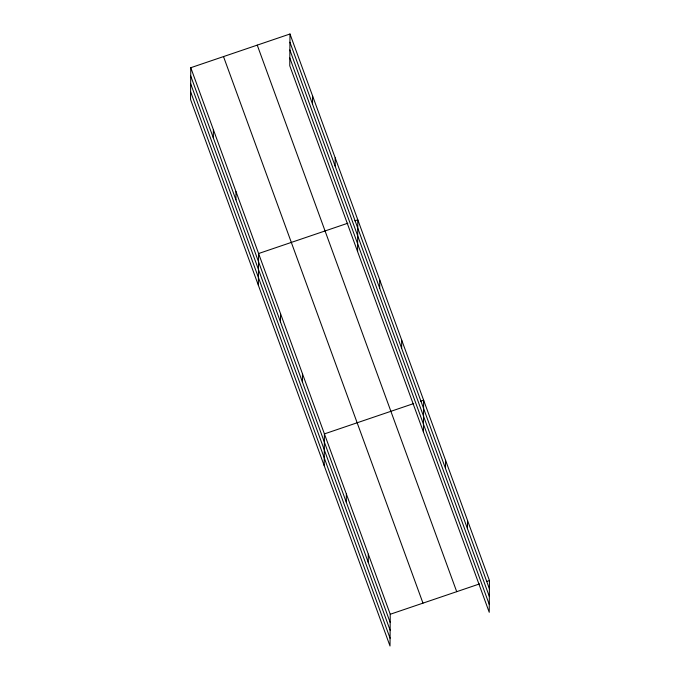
<?xml version="1.0" encoding="UTF-8"?>
<svg xmlns="http://www.w3.org/2000/svg" width="680" height="680" viewBox="0 0 680 680"><rect width="100%" height="100%" fill="white"/><g stroke="black" fill="none" stroke-linecap="round" stroke-linejoin="round"><path stroke-width="1.02" d="M190.766 67.711L190.544 99.45L390.014 646L390.243 614.261L190.766 67.711L289.986 34L489.456 580.55L489.235 612.289L289.756 65.739L289.986 34M213.316 137.862L213.375 129.65M235.926 199.809L235.977 191.599M258.366 285.277L258.587 253.538L347.879 223.201M280.475 321.87L280.525 313.659M302.413 381.99L302.473 373.779M312.528 104.15L312.587 95.939M324.19 465.638L324.411 433.899L413.703 403.563M335.138 166.099L335.197 157.887M346.298 502.231L346.358 494.02M357.578 251.566L357.799 219.827L354.824 220.838M368.237 562.351L368.296 554.14M379.686 288.159L379.746 279.947M401.633 348.279L401.684 340.068M423.411 431.927L423.631 400.188L420.656 401.2M445.51 468.52L445.57 460.309M467.458 528.64L467.517 520.429M390.243 614.261L479.536 583.924M486.481 581.562L489.456 580.55M289.926 42.211L489.396 588.761M289.867 49.971L489.345 596.53M289.816 57.97L489.285 604.529M257.244 45.127L456.713 591.677M223.507 56.584L422.977 603.143M190.706 75.922L390.184 622.472M190.655 83.683L390.125 630.241M190.595 91.681L390.074 638.24"/></g></svg>
